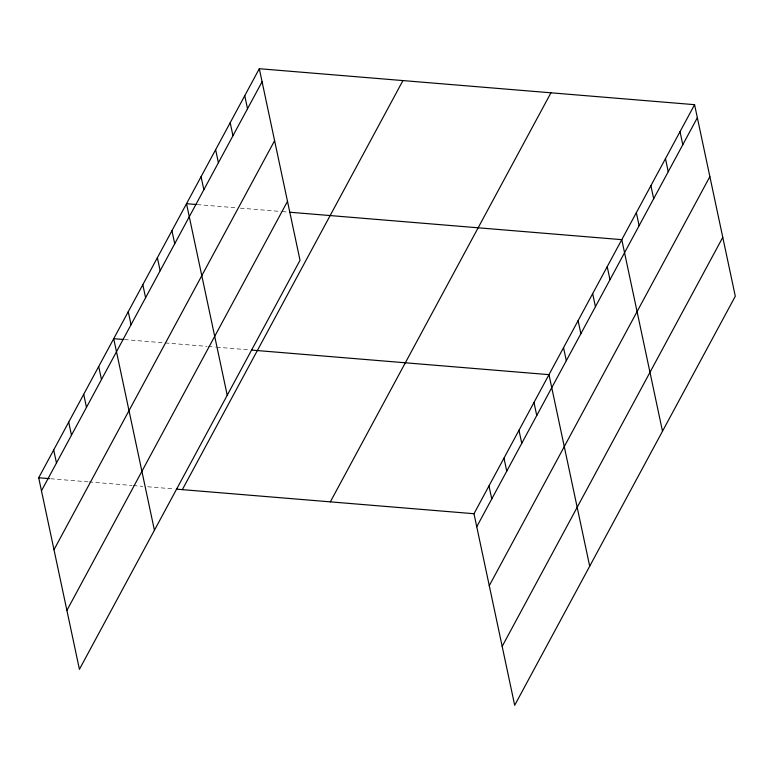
<?xml version="1.0" encoding="UTF-8"?>
<svg xmlns="http://www.w3.org/2000/svg" width="774" height="774" viewBox="0 0 774 774"><rect width="100%" height="100%" fill="white"/><g stroke="black" fill="none" stroke-linecap="round" stroke-linejoin="round"><path stroke-width="0.58" stroke-dasharray="3.87 2.9" d="M197.283 204.588L235.586 207.751M240.375 208.148L281.068 211.505M282.268 211.612L288.257 212.105M124.479 339.573L163.982 342.834M165.181 342.94L207.074 346.394M208.274 346.5L215.453 347.091M216.652 347.187L250.166 349.954M50.668 478.748L87.781 481.815M88.971 481.912L132.064 485.472M133.263 485.579L142.842 486.362M147.631 486.759L173.966 488.936"/><path stroke-width="1.16" d="M259.309 68.712L300.022 260.277L79.422 669.326L38.7 477.761L259.309 68.712L694.578 104.674L735.3 296.239L514.691 705.288L473.978 513.723L694.578 104.674M41.477 490.803L262.076 81.754M53.996 549.714L274.606 140.665M66.893 610.415L287.502 201.356M182.345 489.632L402.944 80.573M330.334 501.862L550.943 92.803M476.745 526.775L697.355 117.716M489.265 585.686L709.874 176.636M502.171 646.377L722.781 237.328M196.083 204.491L186.505 203.697L227.227 395.262M289.447 212.202L621.783 239.659L662.496 431.224M123.279 339.476L113.71 338.683L154.423 530.248M251.366 350.061L548.979 374.655L589.701 566.21M38.7 477.761L49.468 478.651M176.356 489.139L473.978 513.723M680.017 131.677L682.794 144.719M665.466 158.67L668.233 171.712M650.905 185.673L653.672 198.715M636.344 212.666L639.111 225.708M607.222 266.662L609.989 279.704M592.661 293.656L595.438 306.707M578.101 320.659L580.877 333.7M563.54 347.652L566.316 360.694M533.983 402.47L536.75 415.512M518.977 430.286L521.753 443.328M503.98 458.102L506.747 471.143M488.974 485.917L491.751 498.959M244.748 95.705L247.525 108.747M230.188 122.698L232.964 135.75M215.627 149.701L218.403 162.743M201.066 176.695L203.843 189.746M171.944 230.691L174.721 243.733M157.383 257.694L160.16 270.736M142.822 284.687L145.599 297.729M128.271 311.69L131.038 324.732M98.704 366.499L101.481 379.541M83.708 394.314L86.475 407.356M68.702 422.13L71.479 435.172M53.706 449.946L56.473 462.987"/></g></svg>
